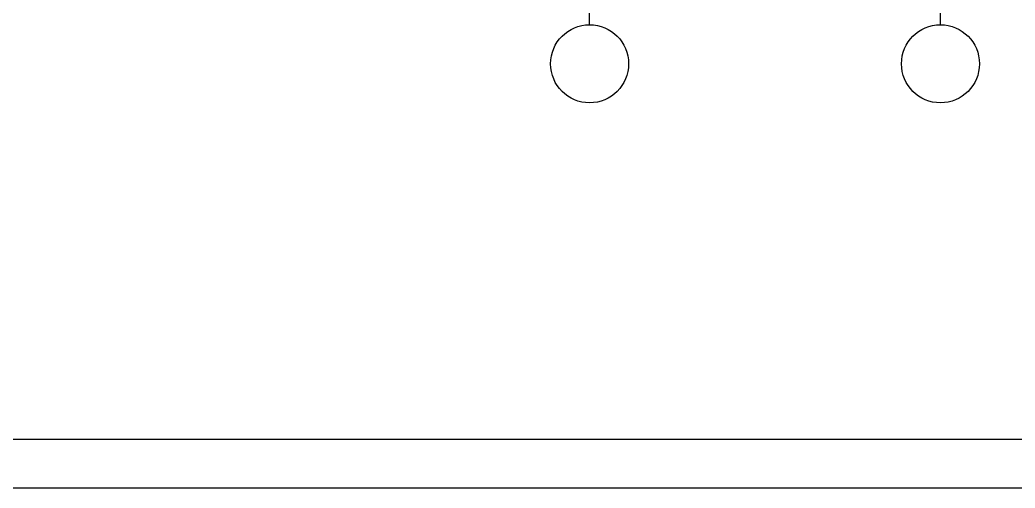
# Model space of a CAD drawing. Header units: metres. Extents: x 338339 to 1133840, y -479113 to 96125.
# Drawn here: x 388016 to 398227, y -183243 to -178441 of the extents above; entities that cross this region are included whole.
import ezdxf

# ---------------------------------------------------------------- set-up
doc = ezdxf.new("R2010")
doc.units = ezdxf.units.M
doc.layers.add('AXIS', color=3, linetype='Continuous')
doc.layers.add('PUB_TITLE', color=4, linetype='Continuous')

# ---------------------------------------------------------------- blocks, each defined once
blk = doc.blocks.new('_AXISO')
blk.add_circle((0, 0), 0.5)

msp = doc.modelspace()

# ---------------------------------------------------------------- linework, layer by layer
at = {"layer": 'AXIS'}
for p, q in [((393861.24, -178491.32), (393861.24, -174491.32)), ((397461.24, -178491.32), (397461.24, -174491.32))]:
    msp.add_line(p, q, dxfattribs=at)
at = {"layer": 'PUB_TITLE'}
for points in [[(383527.45, -183242.71), (383527.45, -153542.71), (425527.45, -153542.71), (425527.45, -183242.71)], [(386027.45, -182742.71), (425027.45, -182742.71), (425027.45, -154042.71), (386027.45, -154042.71)]]:
    msp.add_lwpolyline(points, close=True, dxfattribs=at)

# ---------------------------------------------------------------- block references
at = {"layer": 'AXIS', "xscale": 800, "yscale": 800, "zscale": 800}
for p in [(393861.24, -178891.32), (397461.24, -178891.32)]:
    msp.add_blockref('_AXISO', p, dxfattribs=at)

doc.saveas('drawing.dxf')
